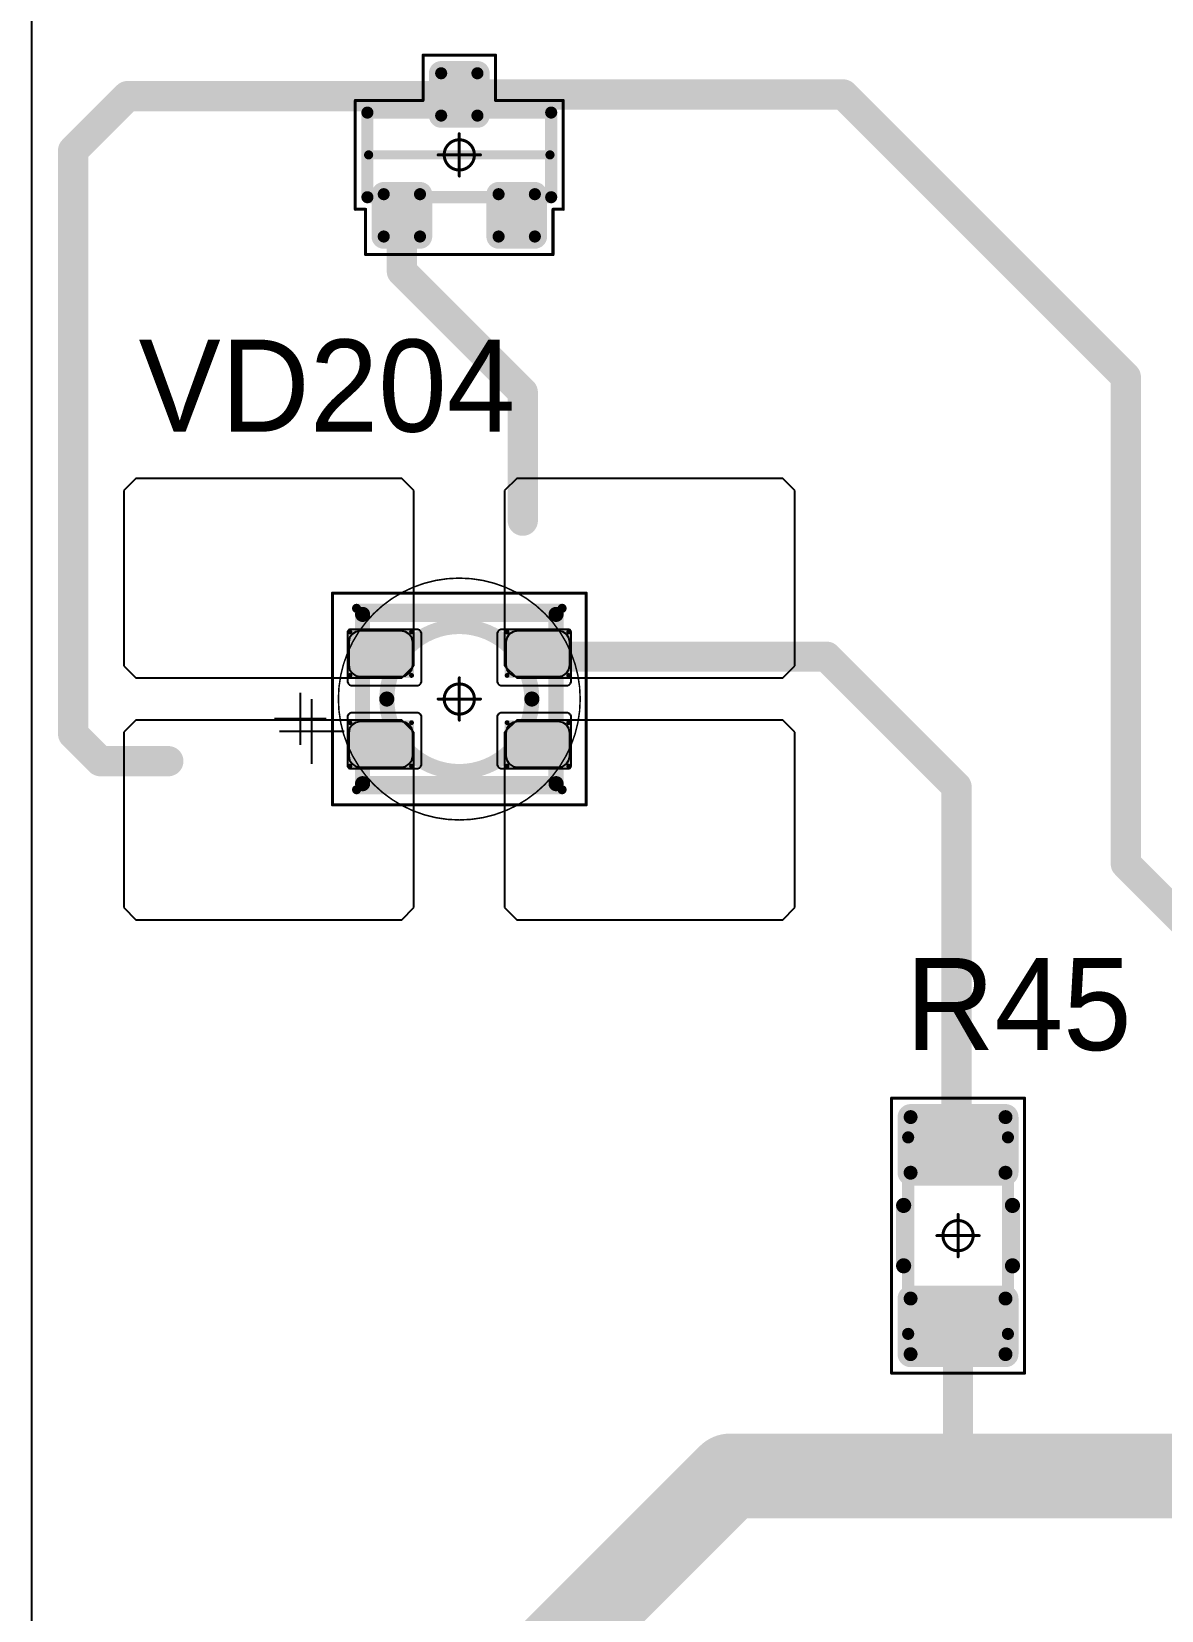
# Model space of a CAD drawing. Header units: millimetres. Extents: x 0 to 400, y 0 to 511.
# Drawn here: x 232.92 to 251.61, y 346.43 to 372.54 of the extents above; entities that cross this region are included whole.
import ezdxf

# ---------------------------------------------------------------- set-up
doc = ezdxf.new("R2010")
doc.units = ezdxf.units.MM
for name, color, linetype in [('Mechanical13', 56, 'Continuous'), ('Mechanical15', 56, 'Continuous'), ('Mechanical2', 216, 'Continuous'), ('TopLayer', 1, 'Continuous'), ('TopOverlay', 2, 'Continuous'), ('TopPaste', 8, 'Continuous'), ('TopSolder', 216, 'Continuous')]:
    doc.layers.add(name, color=color, linetype=linetype)

# ---------------------------------------------------------------- blocks, each defined once
blk = doc.blocks.new('SOT23_393')
at = {"layer": 'Mechanical13', "const_width": 0.2}
for points in [[(-0.7, 1.52), (0.7, 1.52)], [(-0.7, 1.52), (-0.7, -1.52)], [(0.7, 1.52), (0.7, -1.52)], [(-0.7, -1.52), (0.7, -1.52)]]:
    blk.add_lwpolyline(points, dxfattribs=at)
at = {"layer": 'Mechanical13', "const_width": 0.1}
for points in [[(-0.75, 1.52, 1), (-0.65, 1.52, 1)], [(-0.75, 1.52, 1), (-0.65, 1.52, 1)], [(0.65, 1.52, 1), (0.75, 1.52, 1)], [(0.65, 1.52, 1), (0.75, 1.52, 1)], [(-0.75, -1.52, 1), (-0.65, -1.52, 1)], [(-0.75, -1.52, 1), (-0.65, -1.52, 1)], [(0.65, -1.52, 1), (0.75, -1.52, 1)], [(0.65, -1.52, 1), (0.75, -1.52, 1)]]:
    blk.add_lwpolyline(points, format="xyb", close=True, dxfattribs=at)
at = {"layer": 'Mechanical15', "const_width": 0.05}
for points in [[(-1.65, 1.55), (-1.65, -1.55)], [(-1.65, 1.55), (-0.9, 1.55)], [(-0.9, 1.72), (-0.9, 1.55)], [(-0.9, 1.72), (0.9, 1.72)], [(0.9, 1.72), (0.9, 0.6)], [(0.9, 0.6), (1.65, 0.6)], [(1.65, 0.6), (1.65, -0.6)], [(0, 0.35), (0, -0.35)], [(-0.35, 0), (0.35, 0)], [(0.9, -0.6), (1.65, -0.6)], [(0.9, -0.6), (0.9, -1.72)], [(-1.65, -1.55), (-0.9, -1.55)], [(-0.9, -1.55), (-0.9, -1.72)], [(-0.9, -1.72), (0.9, -1.72)]]:
    blk.add_lwpolyline(points, dxfattribs=at)
at = {"layer": 'Mechanical15'}
for points, const_width in [([(-1.662, 1.55, 1), (-1.637, 1.55, 1)], 0.025), ([(-1.662, 1.55, 1), (-1.637, 1.55, 1)], 0.025), ([(-0.913, 1.72, 1), (-0.888, 1.72, 1)], 0.025), ([(-0.913, 1.72, 1), (-0.888, 1.72, 1)], 0.025), ([(-0.913, 1.55, 1), (-0.888, 1.55, 1)], 0.025), ([(-0.913, 1.55, 1), (-0.888, 1.55, 1)], 0.025), ([(0.888, 1.72, 1), (0.913, 1.72, 1)], 0.025), ([(0.888, 1.72, 1), (0.913, 1.72, 1)], 0.025), ([(0.888, 0.6, 1), (0.913, 0.6, 1)], 0.025), ([(0.888, 0.6, 1), (0.913, 0.6, 1)], 0.025), ([(1.637, 0.6, 1), (1.662, 0.6, 1)], 0.025), ([(1.637, 0.6, 1), (1.662, 0.6, 1)], 0.025), ([(0.25, 0, 1), (-0.25, 0, 1)], 0.05), ([(-0.012, 0.35, 1), (0.012, 0.35, 1)], 0.025), ([(-0.362, 0, 1), (-0.337, 0, 1)], 0.025), ([(-0.262, 0, 1), (-0.238, 0, 1)], 0.025), ([(0.238, 0, 1), (0.262, 0, 1)], 0.025), ([(0.337, 0, 1), (0.362, 0, 1)], 0.025), ([(-0.012, -0.35, 1), (0.012, -0.35, 1)], 0.025), ([(0.888, -0.6, 1), (0.913, -0.6, 1)], 0.025), ([(0.888, -0.6, 1), (0.913, -0.6, 1)], 0.025), ([(1.637, -0.6, 1), (1.662, -0.6, 1)], 0.025), ([(1.637, -0.6, 1), (1.662, -0.6, 1)], 0.025), ([(-1.662, -1.55, 1), (-1.637, -1.55, 1)], 0.025), ([(-1.662, -1.55, 1), (-1.637, -1.55, 1)], 0.025), ([(-0.913, -1.55, 1), (-0.888, -1.55, 1)], 0.025), ([(-0.913, -1.55, 1), (-0.888, -1.55, 1)], 0.025), ([(-0.913, -1.72, 1), (-0.888, -1.72, 1)], 0.025), ([(-0.913, -1.72, 1), (-0.888, -1.72, 1)], 0.025), ([(0.888, -1.72, 1), (0.913, -1.72, 1)], 0.025), ([(0.888, -1.72, 1), (0.913, -1.72, 1)], 0.025)]:
    blk.add_lwpolyline(points, format="xyb", close=True, dxfattribs=dict(at, const_width=const_width))
at = {"layer": 'TopLayer', "const_width": 0.1}
for points in [[(-1.4, 1.25, 1), (-1.3, 1.25, 1)], [(-0.7, 1.25, 1), (-0.6, 1.25, 1)], [(-1.4, 0.65, 1), (-1.3, 0.65, 1)], [(-0.7, 0.65, 1), (-0.6, 0.65, 1)], [(0.6, 0.3, 1), (0.7, 0.3, 1)], [(1.3, 0.3, 1), (1.4, 0.3, 1)], [(0.6, -0.3, 1), (0.7, -0.3, 1)], [(1.3, -0.3, 1), (1.4, -0.3, 1)], [(-1.4, -0.65, 1), (-1.3, -0.65, 1)], [(-0.7, -0.65, 1), (-0.6, -0.65, 1)], [(-1.4, -1.25, 1), (-1.3, -1.25, 1)], [(-0.7, -1.25, 1), (-0.6, -1.25, 1)]]:
    blk.add_lwpolyline(points, format="xyb", close=True, dxfattribs=at)
at = {"layer": 'TopLayer'}
for points in [[(-1.35, 1.35), (-1.35, 0.55), (-0.65, 1.35), (-0.65, 0.55)], [(-1.45, 1.25), (-1.45, 0.65), (-0.55, 1.25), (-0.55, 0.65)], [(0.55, 0.3), (0.55, -0.3), (1.45, 0.3), (1.45, -0.3)], [(0.65, 0.4), (0.65, -0.4), (1.35, 0.4), (1.35, -0.4)], [(-1.45, -0.65), (-1.45, -1.25), (-0.55, -0.65), (-0.55, -1.25)], [(-1.35, -0.55), (-1.35, -1.35), (-0.65, -0.55), (-0.65, -1.35)]]:
    blk.add_solid(points, dxfattribs=at)
at = {"layer": 'TopOverlay', "const_width": 0.15}
blk.add_lwpolyline([(0, 1.5), (0, -1.5)], dxfattribs=at)
at = {"layer": 'TopOverlay', "const_width": 0.075}
for points in [[(-0.038, 1.5, 1), (0.038, 1.5, 1)], [(-0.038, -1.5, 1), (0.038, -1.5, 1)]]:
    blk.add_lwpolyline(points, format="xyb", close=True, dxfattribs=at)
at = {"layer": 'TopPaste', "const_width": 0.075}
for points in [[(-1.387, 1.25, 1), (-1.313, 1.25, 1)], [(-0.687, 1.25, 1), (-0.613, 1.25, 1)], [(-1.387, 0.65, 1), (-1.313, 0.65, 1)], [(-0.687, 0.65, 1), (-0.613, 0.65, 1)], [(0.613, 0.3, 1), (0.687, 0.3, 1)], [(1.313, 0.3, 1), (1.387, 0.3, 1)], [(0.613, -0.3, 1), (0.687, -0.3, 1)], [(1.313, -0.3, 1), (1.387, -0.3, 1)], [(-1.387, -0.65, 1), (-1.313, -0.65, 1)], [(-0.687, -0.65, 1), (-0.613, -0.65, 1)], [(-1.387, -1.25, 1), (-1.313, -1.25, 1)], [(-0.687, -1.25, 1), (-0.613, -1.25, 1)]]:
    blk.add_lwpolyline(points, format="xyb", close=True, dxfattribs=at)
at = {"layer": 'TopPaste'}
for points in [[(-1.35, 1.325), (-1.35, 0.575), (-0.65, 1.325), (-0.65, 0.575)], [(-1.425, 1.25), (-1.425, 0.65), (-0.575, 1.25), (-0.575, 0.65)], [(0.575, 0.3), (0.575, -0.3), (1.425, 0.3), (1.425, -0.3)], [(0.65, 0.375), (0.65, -0.375), (1.35, 0.375), (1.35, -0.375)], [(-1.425, -0.65), (-1.425, -1.25), (-0.575, -0.65), (-0.575, -1.25)], [(-1.35, -0.575), (-1.35, -1.325), (-0.65, -0.575), (-0.65, -1.325)]]:
    blk.add_solid(points, dxfattribs=at)
at = {"layer": 'TopSolder', "const_width": 0.202}
for points in [[(-1.451, 1.25, 1), (-1.249, 1.25, 1)], [(-0.751, 1.25, 1), (-0.549, 1.25, 1)], [(-1.451, 0.65, 1), (-1.249, 0.65, 1)], [(-0.751, 0.65, 1), (-0.549, 0.65, 1)], [(0.549, 0.3, 1), (0.751, 0.3, 1)], [(1.249, 0.3, 1), (1.451, 0.3, 1)], [(0.549, -0.3, 1), (0.751, -0.3, 1)], [(1.249, -0.3, 1), (1.451, -0.3, 1)], [(-1.451, -0.65, 1), (-1.249, -0.65, 1)], [(-0.751, -0.65, 1), (-0.549, -0.65, 1)], [(-1.451, -1.25, 1), (-1.249, -1.25, 1)], [(-0.751, -1.25, 1), (-0.549, -1.25, 1)]]:
    blk.add_lwpolyline(points, format="xyb", close=True, dxfattribs=at)
at = {"layer": 'TopSolder'}
for points in [[(-1.35, 1.452), (-1.35, 0.448), (-0.65, 1.452), (-0.65, 0.448)], [(-1.552, 1.25), (-1.552, 0.65), (-0.448, 1.25), (-0.448, 0.65)], [(0.448, 0.3), (0.448, -0.3), (1.552, 0.3), (1.552, -0.3)], [(0.65, 0.502), (0.65, -0.502), (1.35, 0.502), (1.35, -0.502)], [(-1.35, -0.448), (-1.35, -1.452), (-0.65, -0.448), (-0.65, -1.452)], [(-1.552, -0.65), (-1.552, -1.25), (-0.448, -0.65), (-0.448, -1.25)]]:
    blk.add_solid(points, dxfattribs=at)
blk = doc.blocks.new('E65F_597')
at = {"layer": 'Mechanical13'}
for p, q in [((2.441, 1.071), (2.441, 0)), ((1.905, 0.536), (2.976, 0.536))]:
    blk.add_line(p, q, dxfattribs=at)
at = {"layer": 'Mechanical13', "const_width": 0.25}
for points in [[(-1.6, 1.4), (-1.6, -1.4)], [(1.6, 1.4), (-1.6, 1.4)], [(1.6, 1.4), (1.6, -1.4)], [(1.6, -1.4), (-1.6, -1.4)]]:
    blk.add_lwpolyline(points, dxfattribs=at)
at = {"layer": 'Mechanical13'}
for points, const_width in [([(-1.663, 1.4, 1), (-1.538, 1.4, 1)], 0.125), ([(-1.663, 1.4, 1), (-1.538, 1.4, 1)], 0.125), ([(1.2, 0, 1), (-1.2, 0, 1)], 0.25), ([(1.537, 1.4, 1), (1.662, 1.4, 1)], 0.125), ([(1.537, 1.4, 1), (1.662, 1.4, 1)], 0.125), ([(-1.263, 0, 1), (-1.138, 0, 1)], 0.125), ([(1.137, 0, 1), (1.262, 0, 1)], 0.125), ([(-1.663, -1.4, 1), (-1.538, -1.4, 1)], 0.125), ([(-1.663, -1.4, 1), (-1.538, -1.4, 1)], 0.125), ([(1.537, -1.4, 1), (1.662, -1.4, 1)], 0.125), ([(1.537, -1.4, 1), (1.662, -1.4, 1)], 0.125)]:
    blk.add_lwpolyline(points, format="xyb", close=True, dxfattribs=dict(at, const_width=const_width))
at = {"layer": 'Mechanical15', "const_width": 0.05}
for points in [[(2.1, 1.75), (-2.1, 1.75)], [(-2.1, 1.75), (-2.1, -1.75)], [(2.1, 1.75), (2.1, -1.75)], [(0, 0.35), (0, -0.35)], [(0, 0.35), (0, -0.35)], [(0.35, 0), (-0.35, 0)], [(0.35, 0), (-0.35, 0)], [(2.1, -1.75), (-2.1, -1.75)]]:
    blk.add_lwpolyline(points, dxfattribs=at)
at = {"layer": 'Mechanical15'}
for points, const_width in [([(-2.113, 1.75, 1), (-2.088, 1.75, 1)], 0.025), ([(-2.113, 1.75, 1), (-2.088, 1.75, 1)], 0.025), ([(2.087, 1.75, 1), (2.112, 1.75, 1)], 0.025), ([(2.087, 1.75, 1), (2.112, 1.75, 1)], 0.025), ([(0.25, 0, 1), (-0.25, 0, 1)], 0.05), ([(0.25, 0, 1), (-0.25, 0, 1)], 0.05), ([(-0.013, 0.35, 1), (0.012, 0.35, 1)], 0.025), ([(-0.013, 0.35, 1), (0.012, 0.35, 1)], 0.025), ([(-0.363, 0, 1), (-0.338, 0, 1)], 0.025), ([(-0.363, 0, 1), (-0.338, 0, 1)], 0.025), ([(-0.263, 0, 1), (-0.238, 0, 1)], 0.025), ([(-0.263, 0, 1), (-0.238, 0, 1)], 0.025), ([(0.237, 0, 1), (0.262, 0, 1)], 0.025), ([(0.237, 0, 1), (0.262, 0, 1)], 0.025), ([(0.337, 0, 1), (0.362, 0, 1)], 0.025), ([(0.337, 0, 1), (0.362, 0, 1)], 0.025), ([(-0.013, -0.35, 1), (0.012, -0.35, 1)], 0.025), ([(-0.013, -0.35, 1), (0.012, -0.35, 1)], 0.025), ([(-2.113, -1.75, 1), (-2.088, -1.75, 1)], 0.025), ([(-2.113, -1.75, 1), (-2.088, -1.75, 1)], 0.025), ([(2.087, -1.75, 1), (2.112, -1.75, 1)], 0.025), ([(2.087, -1.75, 1), (2.112, -1.75, 1)], 0.025)]:
    blk.add_lwpolyline(points, format="xyb", close=True, dxfattribs=dict(at, const_width=const_width))
at = {"layer": 'TopLayer'}
for p, q in [((-5.35, 3.65), (-5.55, 3.45)), ((-5.55, 3.45), (-5.55, 3.45)), ((-5.55, 3.45), (-5.55, 0.55)), ((-0.95, 3.65), (-5.35, 3.65)), ((-5.35, 3.65), (-5.35, 3.65)), ((-0.75, 3.45), (-0.95, 3.65)), ((-0.75, 0.55), (-0.75, 3.45)), ((0.95, 3.65), (0.75, 3.45)), ((0.75, 3.45), (0.75, 3.45)), ((0.75, 3.45), (0.75, 0.55)), ((5.35, 3.65), (0.95, 3.65)), ((0.95, 3.65), (0.95, 3.65)), ((5.55, 3.45), (5.35, 3.65)), ((5.55, 0.55), (5.55, 3.45)), ((-5.55, 0.55), (-5.35, 0.35)), ((-0.95, 0.35), (-0.75, 0.55)), ((0.75, 0.55), (0.95, 0.35)), ((5.35, 0.35), (5.55, 0.55)), ((-5.35, 0.35), (-0.95, 0.35)), ((0.95, 0.35), (5.35, 0.35)), ((-5.35, -0.35), (-5.55, -0.55)), ((-0.95, -0.35), (-5.35, -0.35)), ((-5.35, -0.35), (-5.35, -0.35)), ((-0.75, -0.55), (-0.95, -0.35)), ((0.95, -0.35), (0.75, -0.55)), ((5.35, -0.35), (0.95, -0.35)), ((0.95, -0.35), (0.95, -0.35)), ((5.55, -0.55), (5.35, -0.35)), ((-5.55, -0.55), (-5.55, -0.55)), ((-5.55, -0.55), (-5.55, -3.45)), ((-0.75, -3.45), (-0.75, -0.55)), ((0.75, -0.55), (0.75, -0.55)), ((0.75, -0.55), (0.75, -3.45)), ((5.55, -3.45), (5.55, -0.55)), ((-5.55, -3.45), (-5.35, -3.65)), ((-5.35, -3.65), (-0.95, -3.65)), ((-0.95, -3.65), (-0.75, -3.45)), ((0.75, -3.45), (0.95, -3.65)), ((0.95, -3.65), (5.35, -3.65)), ((5.35, -3.65), (5.55, -3.45))]:
    blk.add_line(p, q, dxfattribs=at)
at = {"layer": 'TopLayer', "const_width": 0.04}
for points in [[(-1.83, 1.11, 1), (-1.79, 1.11, 1)], [(-0.81, 1.11, 1), (-0.77, 1.11, 1)], [(0.77, 1.11, 1), (0.81, 1.11, 1)], [(1.79, 1.11, 1), (1.83, 1.11, 1)], [(-1.83, 0.39, 1), (-1.79, 0.39, 1)], [(-0.81, 0.39, 1), (-0.77, 0.39, 1)], [(0.77, 0.39, 1), (0.81, 0.39, 1)], [(1.79, 0.39, 1), (1.83, 0.39, 1)], [(-1.83, -0.39, 1), (-1.79, -0.39, 1)], [(-0.81, -0.39, 1), (-0.77, -0.39, 1)], [(0.77, -0.39, 1), (0.81, -0.39, 1)], [(1.79, -0.39, 1), (1.83, -0.39, 1)], [(-1.83, -1.11, 1), (-1.79, -1.11, 1)], [(-0.81, -1.11, 1), (-0.77, -1.11, 1)], [(0.77, -1.11, 1), (0.81, -1.11, 1)], [(1.79, -1.11, 1), (1.83, -1.11, 1)]]:
    blk.add_lwpolyline(points, format="xyb", close=True, dxfattribs=at)
at = {"layer": 'TopLayer'}
for points in [[(-1.85, 1.11), (-1.85, 0.39), (-0.75, 1.11), (-0.75, 0.39)], [(-1.81, 1.15), (-1.81, 0.35), (-0.79, 1.15), (-0.79, 0.35)], [(0.75, 1.11), (0.75, 0.39), (1.85, 1.11), (1.85, 0.39)], [(0.79, 1.15), (0.79, 0.35), (1.81, 1.15), (1.81, 0.35)], [(-1.85, -0.39), (-1.85, -1.11), (-0.75, -0.39), (-0.75, -1.11)], [(-1.81, -0.35), (-1.81, -1.15), (-0.79, -0.35), (-0.79, -1.15)], [(0.75, -0.39), (0.75, -1.11), (1.85, -0.39), (1.85, -1.11)], [(0.79, -0.35), (0.79, -1.15), (1.81, -0.35), (1.81, -1.15)]]:
    blk.add_solid(points, dxfattribs=at)
at = {"layer": 'TopOverlay'}
for p, q in [((2.628, 0.757), (2.628, -0.1)), ((2.2, 0.328), (3.057, 0.328))]:
    blk.add_line(p, q, dxfattribs=at)
at = {"layer": 'TopOverlay', "const_width": 0.15}
for points in [[(1.7, 1.5), (-1.7, 1.5)], [(1.7, -1.5), (-1.7, -1.5)]]:
    blk.add_lwpolyline(points, dxfattribs=at)
at = {"layer": 'TopOverlay', "const_width": 0.075}
for points in [[(-1.738, 1.5, 1), (-1.663, 1.5, 1)], [(1.662, 1.5, 1), (1.737, 1.5, 1)], [(-1.738, -1.5, 1), (-1.663, -1.5, 1)], [(1.662, -1.5, 1), (1.737, -1.5, 1)]]:
    blk.add_lwpolyline(points, format="xyb", close=True, dxfattribs=at)
at = {"layer": 'TopPaste'}
for p, q in [((-1.773, 1.073), (-1.814, 1.011)), ((-1.711, 1.114), (-1.773, 1.073)), ((-1.638, 1.129), (-1.711, 1.114)), ((-0.963, 1.129), (-1.638, 1.129)), ((-0.889, 1.114), (-0.963, 1.129)), ((-0.827, 1.073), (-0.889, 1.114)), ((-0.786, 1.011), (-0.827, 1.073)), ((0.827, 1.073), (0.786, 1.011)), ((0.889, 1.114), (0.827, 1.073)), ((0.962, 1.129), (0.889, 1.114)), ((1.637, 1.129), (0.962, 1.129)), ((1.711, 1.114), (1.637, 1.129)), ((1.773, 1.073), (1.711, 1.114)), ((1.814, 1.011), (1.773, 1.073)), ((-1.814, 1.011), (-1.829, 0.938)), ((-1.829, 0.938), (-1.829, 0.563)), ((-0.771, 0.938), (-0.786, 1.011)), ((-0.771, 0.563), (-0.771, 0.938)), ((0.786, 1.011), (0.771, 0.938)), ((0.771, 0.938), (0.771, 0.563)), ((1.829, 0.938), (1.814, 1.011)), ((1.829, 0.563), (1.829, 0.938)), ((-1.829, 0.563), (-1.814, 0.489)), ((-0.786, 0.489), (-0.771, 0.563)), ((0.771, 0.563), (0.786, 0.489)), ((1.814, 0.489), (1.829, 0.563)), ((-1.814, 0.489), (-1.773, 0.427)), ((-1.773, 0.427), (-1.711, 0.386)), ((-1.711, 0.386), (-1.638, 0.371)), ((-1.638, 0.371), (-0.963, 0.371)), ((-0.963, 0.371), (-0.889, 0.386)), ((-0.889, 0.386), (-0.827, 0.427)), ((-0.827, 0.427), (-0.786, 0.489)), ((0.786, 0.489), (0.827, 0.427)), ((0.827, 0.427), (0.889, 0.386)), ((0.889, 0.386), (0.962, 0.371)), ((0.962, 0.371), (1.637, 0.371)), ((1.637, 0.371), (1.711, 0.386)), ((1.711, 0.386), (1.773, 0.427)), ((1.773, 0.427), (1.814, 0.489)), ((-1.814, -0.489), (-1.829, -0.563)), ((-1.773, -0.427), (-1.814, -0.489)), ((-1.711, -0.386), (-1.773, -0.427)), ((-1.638, -0.371), (-1.711, -0.386)), ((-0.963, -0.371), (-1.638, -0.371)), ((-0.889, -0.386), (-0.963, -0.371)), ((-0.827, -0.427), (-0.889, -0.386)), ((-0.786, -0.489), (-0.827, -0.427)), ((-0.771, -0.563), (-0.786, -0.489)), ((0.786, -0.489), (0.771, -0.563)), ((0.827, -0.427), (0.786, -0.489)), ((0.889, -0.386), (0.827, -0.427)), ((0.962, -0.371), (0.889, -0.386)), ((1.637, -0.371), (0.962, -0.371)), ((1.711, -0.386), (1.637, -0.371)), ((1.773, -0.427), (1.711, -0.386)), ((1.814, -0.489), (1.773, -0.427)), ((1.829, -0.563), (1.814, -0.489)), ((-1.829, -0.563), (-1.829, -0.938)), ((-0.771, -0.938), (-0.771, -0.563)), ((0.771, -0.563), (0.771, -0.938)), ((1.829, -0.938), (1.829, -0.563)), ((-1.829, -0.938), (-1.814, -1.011)), ((-1.814, -1.011), (-1.773, -1.073)), ((-0.827, -1.073), (-0.786, -1.011)), ((-0.786, -1.011), (-0.771, -0.938)), ((0.771, -0.938), (0.786, -1.011)), ((0.786, -1.011), (0.827, -1.073)), ((1.773, -1.073), (1.814, -1.011)), ((1.814, -1.011), (1.829, -0.938)), ((-1.773, -1.073), (-1.711, -1.114)), ((-1.711, -1.114), (-1.638, -1.129)), ((-1.638, -1.129), (-0.963, -1.129)), ((-0.963, -1.129), (-0.889, -1.114)), ((-0.889, -1.114), (-0.827, -1.073)), ((0.827, -1.073), (0.889, -1.114)), ((0.889, -1.114), (0.962, -1.129)), ((0.962, -1.129), (1.637, -1.129)), ((1.637, -1.129), (1.711, -1.114)), ((1.711, -1.114), (1.773, -1.073))]:
    blk.add_line(p, q, dxfattribs=at)
at = {"layer": 'TopSolder'}
for p, q in [((-1.842, 1.129), (-1.85, 1.111)), ((-1.85, 1.111), (-1.85, 1.101)), ((-1.85, 1.101), (-1.85, 1.101)), ((-1.85, 1.101), (-1.85, 0.301)), ((-1.828, 1.143), (-1.842, 1.129)), ((-1.81, 1.151), (-1.828, 1.143)), ((-1.8, 1.151), (-1.81, 1.151)), ((-0.7, 1.151), (-1.8, 1.151)), ((-0.685, 1.151), (-0.7, 1.151)), ((-0.7, 1.151), (-0.7, 1.151)), ((-0.658, 1.139), (-0.685, 1.151)), ((-0.636, 1.118), (-0.658, 1.139)), ((-0.625, 1.09), (-0.636, 1.118)), ((-0.625, 1.076), (-0.625, 1.09)), ((-0.625, 0.301), (-0.625, 1.076)), ((0.636, 1.118), (0.625, 1.09)), ((0.625, 1.09), (0.625, 1.076)), ((0.625, 1.076), (0.625, 1.076)), ((0.625, 1.076), (0.625, 0.301)), ((0.657, 1.139), (0.636, 1.118)), ((0.685, 1.151), (0.657, 1.139)), ((0.7, 1.151), (0.685, 1.151)), ((1.8, 1.151), (0.7, 1.151)), ((1.81, 1.151), (1.8, 1.151)), ((1.8, 1.151), (1.8, 1.151)), ((1.828, 1.143), (1.81, 1.151)), ((1.842, 1.129), (1.828, 1.143)), ((1.85, 1.111), (1.842, 1.129)), ((1.85, 1.101), (1.85, 1.111)), ((1.85, 0.301), (1.85, 1.101)), ((-1.85, 0.301), (-1.85, 0.286)), ((-1.85, 0.286), (-1.839, 0.258)), ((-0.636, 0.258), (-0.625, 0.286)), ((-0.625, 0.286), (-0.625, 0.301)), ((-0.625, 0.301), (-0.625, 0.301)), ((0.625, 0.301), (0.625, 0.286)), ((0.625, 0.286), (0.636, 0.258)), ((1.839, 0.258), (1.85, 0.286)), ((1.85, 0.286), (1.85, 0.301)), ((1.85, 0.301), (1.85, 0.301)), ((-1.839, 0.258), (-1.818, 0.237)), ((-1.818, 0.237), (-1.79, 0.226)), ((-1.79, 0.226), (-1.775, 0.226)), ((-1.775, 0.226), (-1.775, 0.226)), ((-1.775, 0.226), (-0.7, 0.226)), ((-0.7, 0.226), (-0.685, 0.226)), ((-0.685, 0.226), (-0.658, 0.237)), ((-0.658, 0.237), (-0.636, 0.258)), ((0.636, 0.258), (0.657, 0.237)), ((0.657, 0.237), (0.685, 0.226)), ((0.685, 0.226), (0.7, 0.226)), ((0.7, 0.226), (0.7, 0.226)), ((0.7, 0.226), (1.775, 0.226)), ((1.775, 0.226), (1.79, 0.226)), ((1.79, 0.226), (1.817, 0.237)), ((1.817, 0.237), (1.839, 0.258)), ((-1.839, -0.257), (-1.85, -0.285)), ((-1.818, -0.236), (-1.839, -0.257)), ((-1.79, -0.224), (-1.818, -0.236)), ((-1.775, -0.224), (-1.79, -0.224)), ((-0.7, -0.224), (-1.775, -0.224)), ((-0.685, -0.224), (-0.7, -0.224)), ((-0.7, -0.224), (-0.7, -0.224)), ((-0.658, -0.236), (-0.685, -0.224)), ((-0.636, -0.257), (-0.658, -0.236)), ((-0.625, -0.285), (-0.636, -0.257)), ((0.636, -0.257), (0.625, -0.285)), ((0.657, -0.236), (0.636, -0.257)), ((0.685, -0.224), (0.657, -0.236)), ((0.7, -0.224), (0.685, -0.224)), ((1.775, -0.224), (0.7, -0.224)), ((1.79, -0.224), (1.775, -0.224)), ((1.775, -0.224), (1.775, -0.224)), ((1.817, -0.236), (1.79, -0.224)), ((1.839, -0.257), (1.817, -0.236)), ((1.85, -0.285), (1.839, -0.257)), ((-1.85, -0.285), (-1.85, -0.299)), ((-1.85, -0.299), (-1.85, -0.299)), ((-1.85, -0.299), (-1.85, -1.099)), ((-0.625, -0.299), (-0.625, -0.285)), ((-0.625, -1.074), (-0.625, -0.299)), ((0.625, -0.285), (0.625, -0.299)), ((0.625, -0.299), (0.625, -0.299)), ((0.625, -0.299), (0.625, -1.074)), ((1.85, -0.299), (1.85, -0.285)), ((1.85, -1.099), (1.85, -0.299)), ((-1.85, -1.099), (-1.85, -1.109)), ((-1.85, -1.109), (-1.842, -1.128)), ((-1.842, -1.128), (-1.828, -1.142)), ((-1.828, -1.142), (-1.81, -1.149)), ((-1.81, -1.149), (-1.8, -1.149)), ((-1.8, -1.149), (-0.7, -1.149)), ((-1.8, -1.149), (-1.8, -1.149)), ((-0.7, -1.149), (-0.685, -1.149)), ((-0.685, -1.149), (-0.658, -1.138)), ((-0.658, -1.138), (-0.636, -1.117)), ((-0.636, -1.117), (-0.625, -1.089)), ((-0.625, -1.089), (-0.625, -1.074)), ((-0.625, -1.074), (-0.625, -1.074)), ((0.625, -1.074), (0.625, -1.089)), ((0.625, -1.089), (0.636, -1.117)), ((0.636, -1.117), (0.657, -1.138)), ((0.657, -1.138), (0.685, -1.149)), ((0.685, -1.149), (0.7, -1.149)), ((0.7, -1.149), (1.8, -1.149)), ((0.7, -1.149), (0.7, -1.149)), ((1.8, -1.149), (1.81, -1.149)), ((1.81, -1.149), (1.828, -1.142)), ((1.828, -1.142), (1.842, -1.128)), ((1.842, -1.128), (1.85, -1.109)), ((1.85, -1.109), (1.85, -1.099)), ((1.85, -1.099), (1.85, -1.099))]:
    blk.add_line(p, q, dxfattribs=at)
blk = doc.blocks.new('RC1206S_801')
at = {"layer": 'Mechanical13', "const_width": 0.2}
for points in [[(-1.625, -0.825), (-1.625, 0.825)], [(1.625, 0.825), (-1.625, 0.825)], [(1.625, -0.825), (1.625, 0.825)], [(1.625, -0.825), (-1.625, -0.825)]]:
    blk.add_lwpolyline(points, dxfattribs=at)
at = {"layer": 'Mechanical13', "const_width": 0.1}
for points in [[(-1.675, 0.825, 1), (-1.575, 0.825, 1)], [(-1.675, 0.825, 1), (-1.575, 0.825, 1)], [(1.575, 0.825, 1), (1.675, 0.825, 1)], [(1.575, 0.825, 1), (1.675, 0.825, 1)], [(-1.675, -0.825, 1), (-1.575, -0.825, 1)], [(-1.675, -0.825, 1), (-1.575, -0.825, 1)], [(1.575, -0.825, 1), (1.675, -0.825, 1)], [(1.575, -0.825, 1), (1.675, -0.825, 1)]]:
    blk.add_lwpolyline(points, format="xyb", close=True, dxfattribs=at)
at = {"layer": 'Mechanical15', "const_width": 0.05}
for points in [[(-2.275, -1.1), (-2.275, 1.1)], [(2.275, 1.1), (-2.275, 1.1)], [(2.275, -1.1), (2.275, 1.1)], [(0, -0.35), (0, 0.35)], [(0.35, 0), (-0.35, 0)], [(2.275, -1.1), (-2.275, -1.1)]]:
    blk.add_lwpolyline(points, dxfattribs=at)
at = {"layer": 'Mechanical15'}
for points, const_width in [([(-2.287, 1.1, 1), (-2.262, 1.1, 1)], 0.025), ([(-2.287, 1.1, 1), (-2.262, 1.1, 1)], 0.025), ([(2.262, 1.1, 1), (2.287, 1.1, 1)], 0.025), ([(2.262, 1.1, 1), (2.287, 1.1, 1)], 0.025), ([(0.25, 0, 1), (-0.25, 0, 1)], 0.05), ([(-0.012, 0.35, 1), (0.012, 0.35, 1)], 0.025), ([(-0.362, 0, 1), (-0.337, 0, 1)], 0.025), ([(-0.262, 0, 1), (-0.238, 0, 1)], 0.025), ([(0.238, 0, 1), (0.262, 0, 1)], 0.025), ([(0.337, 0, 1), (0.362, 0, 1)], 0.025), ([(-0.012, -0.35, 1), (0.012, -0.35, 1)], 0.025), ([(-2.287, -1.1, 1), (-2.262, -1.1, 1)], 0.025), ([(-2.287, -1.1, 1), (-2.262, -1.1, 1)], 0.025), ([(2.262, -1.1, 1), (2.287, -1.1, 1)], 0.025), ([(2.262, -1.1, 1), (2.287, -1.1, 1)], 0.025)]:
    blk.add_lwpolyline(points, format="xyb", close=True, dxfattribs=dict(at, const_width=const_width))
at = {"layer": 'TopLayer', "const_width": 0.115}
for points in [[(-2.018, 0.785, 1), (-1.903, 0.785, 1)], [(-1.098, 0.785, 1), (-0.983, 0.785, 1)], [(0.983, 0.785, 1), (1.098, 0.785, 1)], [(1.903, 0.785, 1), (2.018, 0.785, 1)], [(-2.018, -0.785, 1), (-1.903, -0.785, 1)], [(-1.098, -0.785, 1), (-0.983, -0.785, 1)], [(0.983, -0.785, 1), (1.098, -0.785, 1)], [(1.903, -0.785, 1), (2.018, -0.785, 1)]]:
    blk.add_lwpolyline(points, format="xyb", close=True, dxfattribs=at)
at = {"layer": 'TopLayer'}
for points in [[(-2.075, -0.785), (-0.925, -0.785), (-2.075, 0.785), (-0.925, 0.785)], [(-1.96, -0.9), (-1.04, -0.9), (-1.96, 0.9), (-1.04, 0.9)], [(0.925, -0.785), (2.075, -0.785), (0.925, 0.785), (2.075, 0.785)], [(1.04, -0.9), (1.96, -0.9), (1.04, 0.9), (1.96, 0.9)]]:
    blk.add_solid(points, dxfattribs=at)
at = {"layer": 'TopOverlay', "const_width": 0.25}
for points in [[(0.5, 0.9), (-0.5, 0.9)], [(0.5, -0.9), (-0.5, -0.9)]]:
    blk.add_lwpolyline(points, dxfattribs=at)
at = {"layer": 'TopOverlay', "const_width": 0.125}
for points in [[(-0.562, 0.9, 1), (-0.437, 0.9, 1)], [(0.437, 0.9, 1), (0.562, 0.9, 1)], [(-0.562, -0.9, 1), (-0.437, -0.9, 1)], [(0.437, -0.9, 1), (0.562, -0.9, 1)]]:
    blk.add_lwpolyline(points, format="xyb", close=True, dxfattribs=at)
at = {"layer": 'TopPaste', "const_width": 0.09}
for points in [[(-2.005, 0.785, 1), (-1.915, 0.785, 1)], [(-1.085, 0.785, 1), (-0.995, 0.785, 1)], [(0.995, 0.785, 1), (1.085, 0.785, 1)], [(1.915, 0.785, 1), (2.005, 0.785, 1)], [(-2.005, -0.785, 1), (-1.915, -0.785, 1)], [(-1.085, -0.785, 1), (-0.995, -0.785, 1)], [(0.995, -0.785, 1), (1.085, -0.785, 1)], [(1.915, -0.785, 1), (2.005, -0.785, 1)]]:
    blk.add_lwpolyline(points, format="xyb", close=True, dxfattribs=at)
at = {"layer": 'TopPaste'}
for points in [[(-2.05, -0.785), (-0.95, -0.785), (-2.05, 0.785), (-0.95, 0.785)], [(-1.96, -0.875), (-1.04, -0.875), (-1.96, 0.875), (-1.04, 0.875)], [(0.95, -0.785), (2.05, -0.785), (0.95, 0.785), (2.05, 0.785)], [(1.04, -0.875), (1.96, -0.875), (1.04, 0.875), (1.96, 0.875)]]:
    blk.add_solid(points, dxfattribs=at)
at = {"layer": 'TopSolder', "const_width": 0.215}
for points in [[(-2.068, 0.785, 1), (-1.853, 0.785, 1)], [(-1.148, 0.785, 1), (-0.933, 0.785, 1)], [(0.933, 0.785, 1), (1.148, 0.785, 1)], [(1.853, 0.785, 1), (2.068, 0.785, 1)], [(-2.068, -0.785, 1), (-1.853, -0.785, 1)], [(-1.148, -0.785, 1), (-0.933, -0.785, 1)], [(0.933, -0.785, 1), (1.148, -0.785, 1)], [(1.853, -0.785, 1), (2.068, -0.785, 1)]]:
    blk.add_lwpolyline(points, format="xyb", close=True, dxfattribs=at)
at = {"layer": 'TopSolder'}
for points in [[(-2.175, -0.785), (-0.825, -0.785), (-2.175, 0.785), (-0.825, 0.785)], [(-1.96, -1), (-1.04, -1), (-1.96, 1), (-1.04, 1)], [(0.825, -0.785), (2.175, -0.785), (0.825, 0.785), (2.175, 0.785)], [(1.04, -1), (1.96, -1), (1.04, 1), (1.96, 1)]]:
    blk.add_solid(points, dxfattribs=at)

msp = doc.modelspace()

# ---------------------------------------------------------------- linework, layer by layer
at = {"layer": 'Mechanical2'}
for points, const_width in [([(242, 361.5, 1), (238, 361.5, 1)], 0.0254), ([(240, 363.5, 1), (240, 363.5, 1)], 0.0005), ([(237.994, 361.5, 1), (238.006, 361.5, 1)], 0.0127), ([(238, 361.5, 1), (238, 361.5, 1)], 0.0005), ([(241.994, 361.5, 1), (242.006, 361.5, 1)], 0.0127), ([(242, 361.5, 1), (242, 361.5, 1)], 0.0005), ([(240, 359.5, 1), (240, 359.5, 1)], 0.0005)]:
    msp.add_lwpolyline(points, format="xyb", close=True, dxfattribs=dict(at, const_width=const_width))
at = {"layer": 'Mechanical2', "const_width": 0.001}
for points in [[(240, 359.5), (240, 363.5)], [(238, 361.5), (242, 361.5)]]:
    msp.add_lwpolyline(points, dxfattribs=at)
at = {"layer": 'TopLayer'}
msp.add_line((232.925, 414), (232.925, 180.7), dxfattribs=at)
for points, const_width in [([(233.612, 370.572), (234.512, 371.472)], 0.5), ([(234.512, 371.472), (239.912, 371.472)], 0.5), ([(240, 371.5), (246.35, 371.5)], 0.5), ([(246.35, 371.5), (251.025, 366.825)], 0.5), ([(233.612, 360.922), (233.612, 370.572)], 0.5), ([(239.05, 368.575), (239.05, 369.5)], 0.5), ([(239.05, 368.575), (241.05, 366.575)], 0.5), ([(251.025, 358.775), (251.025, 366.825)], 0.5), ([(241.05, 364.45), (241.05, 366.575)], 0.5), ([(241.3, 362.25), (241.35, 362.2)], 0.5), ([(241.35, 362.2), (246.075, 362.2)], 0.5), ([(246.075, 362.2), (248.225, 360.05)], 0.5), ([(233.612, 360.922), (234.062, 360.472)], 0.5), ([(234.062, 360.472), (235.187, 360.472)], 0.5), ([(248.225, 354.037), (248.225, 360.05)], 0.5), ([(251.025, 358.775), (252.8, 357)], 0.5), ([(248.25, 348.825), (248.25, 351.125)], 0.5), ([(237.275, 341.45), (244.475, 348.65)], 1.4), ([(244.475, 348.65), (248.425, 348.65)], 1.4), ([(248.425, 348.65), (268.125, 348.65)], 1.4), ([(248.25, 348.825), (248.425, 348.65)], 0.5)]:
    msp.add_lwpolyline(points, dxfattribs=dict(at, const_width=const_width))
for points, const_width in [([(234.387, 371.472, 1), (234.637, 371.472, 1)], 0.25), ([(234.387, 371.472, 1), (234.637, 371.472, 1)], 0.25), ([(239.787, 371.472, 1), (240.037, 371.472, 1)], 0.25), ([(239.875, 371.5, 1), (240.125, 371.5, 1)], 0.25), ([(246.225, 371.5, 1), (246.475, 371.5, 1)], 0.25), ([(246.225, 371.5, 1), (246.475, 371.5, 1)], 0.25), ([(233.487, 370.572, 1), (233.737, 370.572, 1)], 0.25), ([(233.487, 370.572, 1), (233.737, 370.572, 1)], 0.25), ([(238.925, 369.5, 1), (239.175, 369.5, 1)], 0.25), ([(238.925, 368.575, 1), (239.175, 368.575, 1)], 0.25), ([(238.925, 368.575, 1), (239.175, 368.575, 1)], 0.25), ([(250.9, 366.825, 1), (251.15, 366.825, 1)], 0.25), ([(250.9, 366.825, 1), (251.15, 366.825, 1)], 0.25), ([(240.925, 366.575, 1), (241.175, 366.575, 1)], 0.25), ([(240.925, 366.575, 1), (241.175, 366.575, 1)], 0.25), ([(240.925, 364.45, 1), (241.175, 364.45, 1)], 0.25), ([(241.175, 362.25, 1), (241.425, 362.25, 1)], 0.25), ([(241.225, 362.2, 1), (241.475, 362.2, 1)], 0.25), ([(241.225, 362.2, 1), (241.475, 362.2, 1)], 0.25), ([(245.95, 362.2, 1), (246.2, 362.2, 1)], 0.25), ([(245.95, 362.2, 1), (246.2, 362.2, 1)], 0.25), ([(233.487, 360.922, 1), (233.737, 360.922, 1)], 0.25), ([(233.487, 360.922, 1), (233.737, 360.922, 1)], 0.25), ([(233.937, 360.472, 1), (234.187, 360.472, 1)], 0.25), ([(233.937, 360.472, 1), (234.187, 360.472, 1)], 0.25), ([(235.062, 360.472, 1), (235.312, 360.472, 1)], 0.25), ([(248.1, 360.05, 1), (248.35, 360.05, 1)], 0.25), ([(248.1, 360.05, 1), (248.35, 360.05, 1)], 0.25), ([(250.9, 358.775, 1), (251.15, 358.775, 1)], 0.25), ([(250.9, 358.775, 1), (251.15, 358.775, 1)], 0.25), ([(248.1, 354.037, 1), (248.35, 354.037, 1)], 0.25), ([(248.125, 351.125, 1), (248.375, 351.125, 1)], 0.25), ([(244.125, 348.65, 1), (244.825, 348.65, 1)], 0.7), ([(244.125, 348.65, 1), (244.825, 348.65, 1)], 0.7), ([(248.075, 348.65, 1), (248.775, 348.65, 1)], 0.7), ([(248.075, 348.65, 1), (248.775, 348.65, 1)], 0.7), ([(248.125, 348.825, 1), (248.375, 348.825, 1)], 0.25), ([(248.125, 348.825, 1), (248.375, 348.825, 1)], 0.25), ([(248.3, 348.65, 1), (248.55, 348.65, 1)], 0.25)]:
    msp.add_lwpolyline(points, format="xyb", close=True, dxfattribs=dict(at, const_width=const_width))

# ---------------------------------------------------------------- block references
for name, p, rotation in [('SOT23_393', (240, 370.5), 90), ('E65F_597', (240, 361.5), 180), ('RC1206S_801', (248.25, 352.625), 270)]:
    msp.add_blockref(name, p, dxfattribs=dict(rotation=rotation))

# ---------------------------------------------------------------- texts
at = {"layer": 'TopOverlay'}
for s, p in [('VD204', (234.695, 365.922)), ('R45', (247.383, 355.693))]:
    msp.add_text(s, height=1.524, dxfattribs=at).set_placement(p)

doc.saveas('drawing.dxf')
